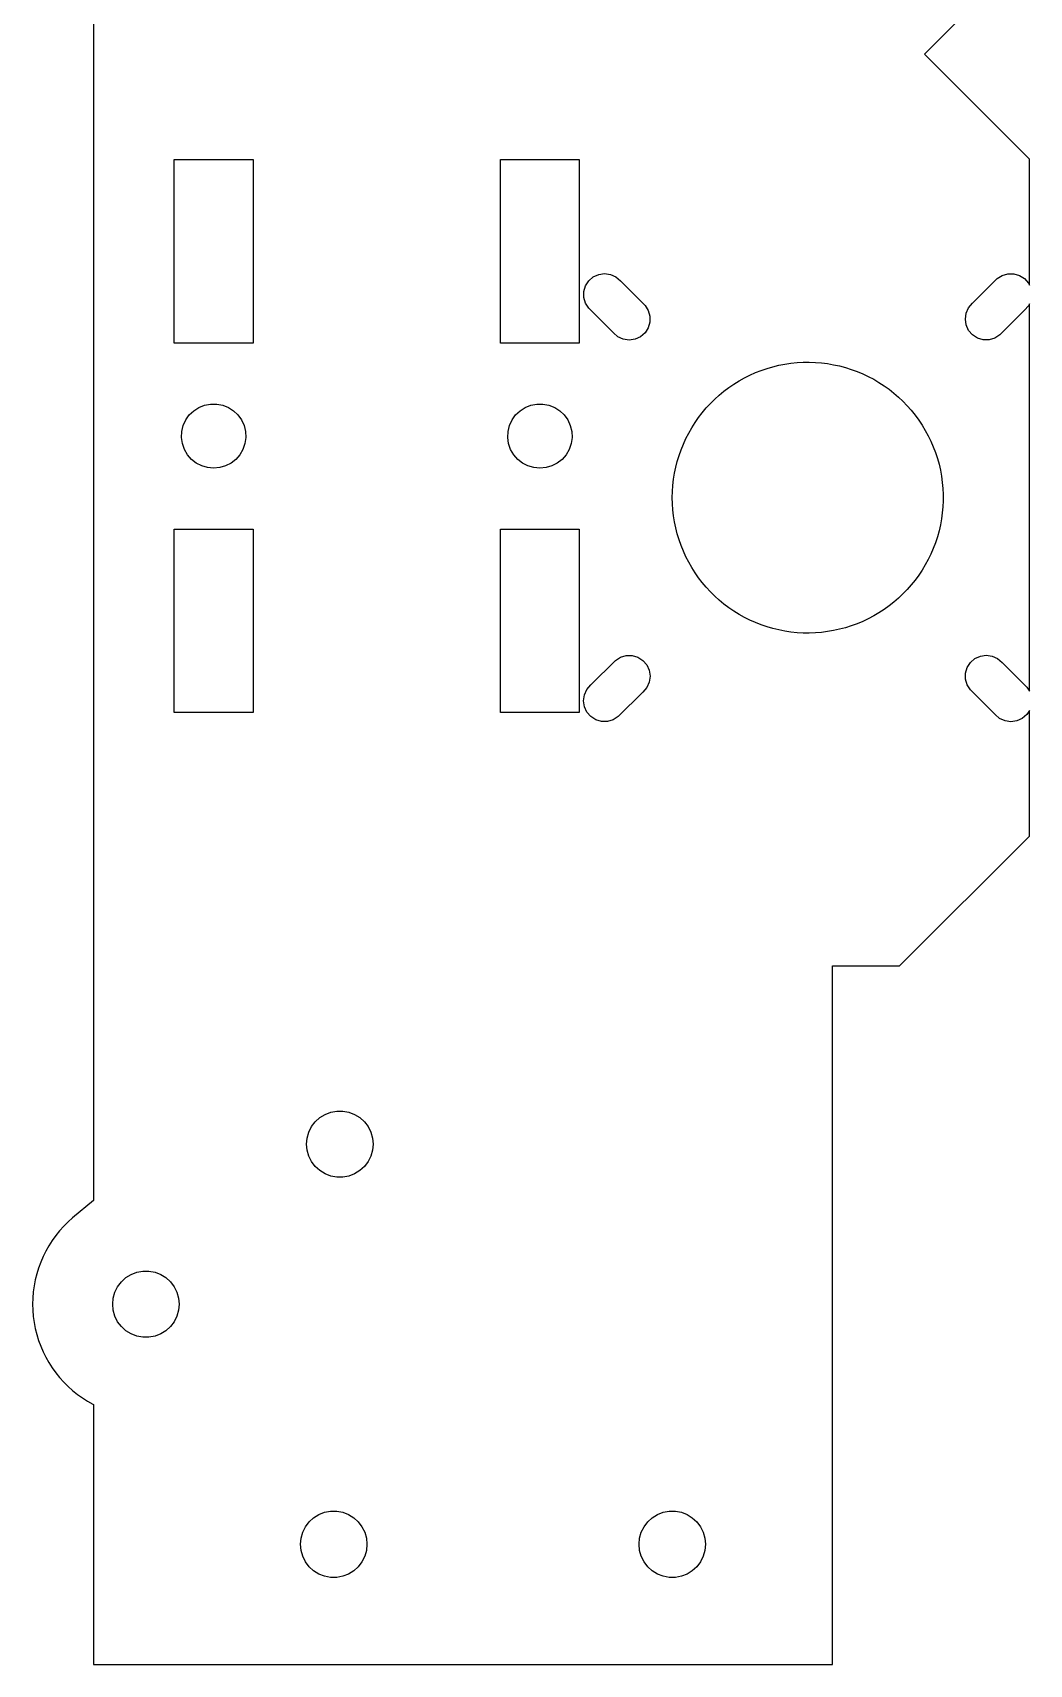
# Model space of a CAD drawing. Extents: x 420 to 604, y 37 to 527.
# Drawn here: x 420.3 to 501.3, y 37.8 to 170.3 of the extents above; entities that cross this region are included whole.
import ezdxf

# ---------------------------------------------------------------- set-up
doc = ezdxf.new("R2010")
doc.units = 0
doc.layers.get('0').update_dxf_attribs({"linetype": 'CONTINUOUS'})

msp = doc.modelspace()

# ---------------------------------------------------------------- linework, layer by layer
at = {"color": 5}
for p, q in [((425.265727, 489.659663), (425.265727, 75.499663)), ((492.738927, 168.596663), (501.265727, 177.123663)), ((501.265727, 160.070663), (492.738927, 168.596663)), ((501.265727, 149.845663), (501.265727, 160.070663)), ((496.652427, 148.364663), (498.652427, 150.364663)), ((498.652427, 150.364663), (499.059527, 150.625663)), ((499.059527, 150.625663), (499.523827, 150.762663)), ((499.523827, 150.762663), (500.007627, 150.762663)), ((500.007627, 150.762663), (500.471927, 150.625663)), ((500.471927, 150.625663), (500.879027, 150.364663)), ((500.879027, 150.364663), (501.195827, 149.998663)), ((501.195827, 149.998663), (501.265727, 149.845663)), ((496.065727, 147.079663), (496.134627, 147.558663)), ((496.134627, 147.558663), (496.335627, 147.998663)), ((496.335627, 147.998663), (496.652427, 148.364663)), ((500.879027, 147.794663), (498.879027, 145.794663)), ((501.195827, 148.160663), (500.879027, 147.794663)), ((501.265727, 148.313663), (501.195827, 148.160663)), ((501.265727, 116.857663), (501.265727, 148.313663)), ((496.134627, 146.600663), (496.065727, 147.079663)), ((496.335627, 146.160663), (496.134627, 146.600663)), ((496.652427, 145.794663), (496.335627, 146.160663)), ((497.059527, 145.533663), (496.652427, 145.794663)), ((498.879027, 145.794663), (498.471927, 145.533663)), ((497.523827, 145.396663), (497.059527, 145.533663)), ((498.007627, 145.396663), (497.523827, 145.396663)), ((498.471927, 145.533663), (498.007627, 145.396663)), ((496.480927, 119.192663), (496.846627, 119.509663)), ((496.846627, 119.509663), (497.286727, 119.710663)), ((497.286727, 119.710663), (497.765727, 119.779663)), ((497.765727, 119.779663), (498.244627, 119.710663)), ((498.244627, 119.710663), (498.684827, 119.509663)), ((498.684827, 119.509663), (499.050527, 119.192663)), ((496.083027, 118.321663), (496.219327, 118.785663)), ((496.083027, 117.837663), (496.083027, 118.321663)), ((496.219327, 118.785663), (496.480927, 119.192663)), ((499.050527, 119.192663), (501.050527, 117.192663)), ((496.219327, 117.373663), (496.083027, 117.837663)), ((496.480927, 116.966663), (496.219327, 117.373663)), ((498.480927, 114.966663), (496.480927, 116.966663)), ((501.050527, 117.192663), (501.265727, 116.857663)), ((501.265727, 115.301663), (501.050527, 114.966663)), ((501.265727, 105.088663), (501.265727, 115.301663)), ((498.846627, 114.649663), (498.480927, 114.966663)), ((499.286827, 114.448663), (498.846627, 114.649663)), ((499.765727, 114.379663), (499.286827, 114.448663)), ((500.244627, 114.448663), (499.765727, 114.379663)), ((500.684827, 114.649663), (500.244627, 114.448663)), ((501.050527, 114.966663), (500.684827, 114.649663)), ((490.721527, 94.544663), (501.265727, 105.088663)), ((485.265727, 37.829663), (485.265727, 94.544663)), ((485.265727, 94.544663), (490.721527, 94.544663)), ((425.265727, 75.499663), (423.559827, 74.091663)), ((422.503827, 73.035663), (422.191627, 72.647663)), ((422.836527, 73.406663), (422.503827, 73.035663)), ((423.188927, 73.758663), (422.836527, 73.406663)), ((423.559827, 74.091663), (423.188927, 73.758663)), ((421.632627, 71.822663), (421.387427, 71.388663)), ((421.901027, 72.242663), (421.632627, 71.822663)), ((422.191627, 72.647663), (421.901027, 72.242663)), ((420.969127, 70.484663), (420.797327, 70.017663)), ((421.166027, 70.942663), (420.969127, 70.484663)), ((421.387427, 71.388663), (421.166027, 70.942663)), ((420.530827, 69.057663), (420.436927, 68.567663)), ((420.651027, 69.540663), (420.530827, 69.057663)), ((420.797327, 70.017663), (420.651027, 69.540663)), ((420.369627, 68.074663), (420.329227, 67.577663)), ((420.436927, 68.567663), (420.369627, 68.074663)), ((420.329227, 67.577663), (420.315727, 67.079663)), ((420.315727, 67.079663), (420.329227, 66.581663)), ((420.329227, 66.581663), (420.369627, 66.084663)), ((420.369627, 66.084663), (420.436927, 65.591663)), ((420.436927, 65.591663), (420.530827, 65.101663)), ((420.530827, 65.101663), (420.651027, 64.618663)), ((420.651027, 64.618663), (420.797327, 64.141663)), ((420.797327, 64.141663), (420.969127, 63.674663)), ((420.969127, 63.674663), (421.166027, 63.216663)), ((421.166027, 63.216663), (421.387427, 62.770663)), ((421.387427, 62.770663), (421.632627, 62.336663)), ((421.632627, 62.336663), (421.901027, 61.916663)), ((421.901027, 61.916663), (422.191627, 61.511663)), ((422.191627, 61.511663), (422.503827, 61.123663)), ((422.503827, 61.123663), (422.836527, 60.752663)), ((422.836527, 60.752663), (423.188927, 60.400663)), ((423.188927, 60.400663), (423.559827, 60.067663)), ((423.559827, 60.067663), (423.948127, 59.755663)), ((423.948127, 59.755663), (424.352827, 59.464663)), ((424.352827, 59.464663), (424.772627, 59.196663)), ((424.772627, 59.196663), (425.206367, 58.951663)), ((425.206367, 58.951663), (425.265727, 58.921663)), ((425.265727, 58.921663), (425.265727, 37.829663)), ((425.265727, 37.829663), (485.265727, 37.829663))]:
    msp.add_line(p, q, dxfattribs=at)
at = {"color": 0}
for p, q in [((431.815727, 145.129663), (431.815727, 160.029663)), ((431.815727, 160.029663), (438.215727, 160.029663)), ((438.215727, 160.029663), (438.215727, 145.129663)), ((458.315727, 145.129663), (458.315727, 160.029663)), ((458.315727, 160.029663), (464.715727, 160.029663)), ((464.715727, 160.029663), (464.715727, 145.129663)), ((465.083027, 149.321663), (465.219327, 149.785663)), ((465.219327, 149.785663), (465.480927, 150.192663)), ((465.480927, 150.192663), (465.846627, 150.509663)), ((465.846627, 150.509663), (466.286727, 150.710663)), ((466.286727, 150.710663), (466.765727, 150.779663)), ((466.765727, 150.779663), (467.244627, 150.710663)), ((467.244627, 150.710663), (467.684827, 150.509663)), ((467.684827, 150.509663), (468.050527, 150.192663)), ((468.050527, 150.192663), (470.050527, 148.192663)), ((465.083027, 148.837663), (465.083027, 149.321663)), ((465.219327, 148.373663), (465.083027, 148.837663)), ((465.480927, 147.966663), (465.219327, 148.373663)), ((467.480927, 145.966663), (465.480927, 147.966663)), ((470.050527, 148.192663), (470.312127, 147.785663)), ((470.312127, 147.785663), (470.448427, 147.321663)), ((470.448427, 147.321663), (470.448427, 146.837663)), ((467.846627, 145.649663), (467.480927, 145.966663)), ((470.050527, 145.966663), (469.684827, 145.649663)), ((470.312127, 146.373663), (470.050527, 145.966663)), ((470.448427, 146.837663), (470.312127, 146.373663)), ((438.215727, 145.129663), (431.815727, 145.129663)), ((464.715727, 145.129663), (458.315727, 145.129663)), ((468.286727, 145.448663), (467.846627, 145.649663)), ((468.765727, 145.379663), (468.286727, 145.448663)), ((469.244627, 145.448663), (468.765727, 145.379663)), ((469.684827, 145.649663), (469.244627, 145.448663)), ((479.961227, 143.071663), (480.438727, 143.210663)), ((480.438727, 143.210663), (480.921927, 143.326663)), ((480.921927, 143.326663), (481.410027, 143.421663)), ((481.410027, 143.421663), (481.901827, 143.494663)), ((481.901827, 143.494663), (482.396527, 143.545663)), ((482.396527, 143.545663), (482.892827, 143.573663)), ((482.892827, 143.573663), (483.390027, 143.578663)), ((483.390027, 143.578663), (483.886927, 143.561663)), ((483.886927, 143.561663), (484.382527, 143.522663)), ((484.382527, 143.522663), (484.875927, 143.461663)), ((484.875927, 143.461663), (485.366027, 143.377663)), ((485.366027, 143.377663), (485.851727, 143.271663)), ((485.851727, 143.271663), (486.332227, 143.143663)), ((486.332227, 143.143663), (486.806427, 142.994663)), ((476.860527, 141.522663), (477.271227, 141.802663)), ((477.271227, 141.802663), (477.694127, 142.064663)), ((477.694127, 142.064663), (478.128427, 142.306663)), ((478.128427, 142.306663), (478.573127, 142.528663)), ((478.573127, 142.528663), (479.027527, 142.730663)), ((479.027527, 142.730663), (479.490527, 142.911663)), ((479.490527, 142.911663), (479.961227, 143.071663)), ((486.806427, 142.994663), (487.273427, 142.823663)), ((487.273427, 142.823663), (487.732227, 142.631663)), ((487.732227, 142.631663), (488.181927, 142.419663)), ((488.181927, 142.419663), (488.621527, 142.187663)), ((488.621527, 142.187663), (489.050227, 141.935663)), ((489.050227, 141.935663), (489.467127, 141.664663)), ((475.356827, 140.224663), (475.710327, 140.574663)), ((475.710327, 140.574663), (476.079327, 140.907663)), ((476.079327, 140.907663), (476.463027, 141.223663)), ((476.463027, 141.223663), (476.860527, 141.522663)), ((489.467127, 141.664663), (489.871327, 141.375663)), ((489.871327, 141.375663), (490.262027, 141.067663)), ((490.262027, 141.067663), (490.638427, 140.742663)), ((490.638427, 140.742663), (490.999827, 140.401663)), ((432.752807, 138.886663), (433.040967, 139.290663)), ((433.040967, 139.290663), (433.400497, 139.633663)), ((433.400497, 139.633663), (433.818387, 139.902663)), ((433.818387, 139.902663), (434.279567, 140.086663)), ((434.279567, 140.086663), (434.76736, 140.180663)), ((434.76736, 140.180663), (435.264094, 140.180663)), ((435.264094, 140.180663), (435.751887, 140.086663)), ((435.751887, 140.086663), (436.213067, 139.902663)), ((436.213067, 139.902663), (436.630957, 139.633663)), ((436.630957, 139.633663), (436.990487, 139.290663)), ((436.990487, 139.290663), (437.278647, 138.886663)), ((459.252827, 138.886663), (459.540927, 139.290663)), ((459.540927, 139.290663), (459.900527, 139.633663)), ((459.900527, 139.633663), (460.318327, 139.902663)), ((460.318327, 139.902663), (460.779527, 140.086663)), ((460.779527, 140.086663), (461.267327, 140.180663)), ((461.267327, 140.180663), (461.764127, 140.180663)), ((461.764127, 140.180663), (462.251927, 140.086663)), ((462.251927, 140.086663), (462.713027, 139.902663)), ((462.713027, 139.902663), (463.130927, 139.633663)), ((463.130927, 139.633663), (463.490527, 139.290663)), ((463.490527, 139.290663), (463.778627, 138.886663)), ((474.395827, 139.085663), (474.698927, 139.479663)), ((474.698927, 139.479663), (475.019427, 139.859663)), ((475.019427, 139.859663), (475.356827, 140.224663)), ((490.999827, 140.401663), (491.345427, 140.044663)), ((491.345427, 140.044663), (491.674427, 139.671663)), ((491.674427, 139.671663), (491.986327, 139.284663)), ((491.986327, 139.284663), (492.280327, 138.883663)), ((432.405697, 137.455663), (432.429327, 137.951663)), ((432.429327, 137.951663), (432.546447, 138.434663)), ((432.546447, 138.434663), (432.752807, 138.886663)), ((437.278647, 138.886663), (437.485007, 138.434663)), ((437.485007, 138.434663), (437.602127, 137.951663)), ((437.602127, 137.951663), (437.625757, 137.455663)), ((458.905727, 137.455663), (458.929327, 137.951663)), ((458.929327, 137.951663), (459.046427, 138.434663)), ((459.046427, 138.434663), (459.252827, 138.886663)), ((463.778627, 138.886663), (463.985027, 138.434663)), ((463.985027, 138.434663), (464.102127, 137.951663)), ((464.102127, 137.951663), (464.125727, 137.455663)), ((473.370527, 137.384663), (473.597727, 137.826663)), ((473.597727, 137.826663), (473.844727, 138.257663)), ((473.844727, 138.257663), (474.110927, 138.677663)), ((474.110927, 138.677663), (474.395827, 139.085663)), ((492.280327, 138.883663), (492.556027, 138.469663)), ((492.556027, 138.469663), (492.812627, 138.043663)), ((492.812627, 138.043663), (493.049827, 137.606663)), ((432.476387, 136.963663), (432.405697, 137.455663)), ((432.638867, 136.494663), (432.476387, 136.963663)), ((432.887247, 136.063663), (432.638867, 136.494663)), ((437.392587, 136.494663), (437.144207, 136.063663)), ((437.555067, 136.963663), (437.392587, 136.494663)), ((437.625757, 137.455663), (437.555067, 136.963663)), ((458.976327, 136.963663), (458.905727, 137.455663)), ((459.138827, 136.494663), (458.976327, 136.963663)), ((459.387227, 136.063663), (459.138827, 136.494663)), ((463.892627, 136.494663), (463.644227, 136.063663)), ((464.055027, 136.963663), (463.892627, 136.494663)), ((464.125727, 137.455663), (464.055027, 136.963663)), ((472.977127, 136.471663), (473.163527, 136.932663)), ((473.163527, 136.932663), (473.370527, 137.384663)), ((493.049827, 137.606663), (493.267027, 137.159663)), ((493.267027, 137.159663), (493.463727, 136.702663)), ((493.463727, 136.702663), (493.639627, 136.237663)), ((433.212567, 135.688663), (432.887247, 136.063663)), ((433.603037, 135.381663), (433.212567, 135.688663)), ((434.044581, 135.153663), (433.603037, 135.381663)), ((436.428417, 135.381663), (435.986873, 135.153663)), ((436.818887, 135.688663), (436.428417, 135.381663)), ((437.144207, 136.063663), (436.818887, 135.688663)), ((459.712527, 135.688663), (459.387227, 136.063663)), ((460.103027, 135.381663), (459.712527, 135.688663)), ((460.544527, 135.153663), (460.103027, 135.381663)), ((462.928427, 135.381663), (462.486827, 135.153663)), ((463.318927, 135.688663), (462.928427, 135.381663)), ((463.644227, 136.063663), (463.318927, 135.688663)), ((472.545527, 135.044663), (472.667827, 135.526663)), ((472.667827, 135.526663), (472.811827, 136.002663)), ((472.811827, 136.002663), (472.977127, 136.471663)), ((493.639627, 136.237663), (493.794327, 135.765663)), ((493.794327, 135.765663), (493.927527, 135.286663)), ((493.927527, 135.286663), (494.038927, 134.801663)), ((434.52122, 135.013663), (434.044581, 135.153663)), ((435.015727, 134.966663), (434.52122, 135.013663)), ((435.510234, 135.013663), (435.015727, 134.966663)), ((435.986873, 135.153663), (435.510234, 135.013663)), ((461.021227, 135.013663), (460.544527, 135.153663)), ((461.515727, 134.966663), (461.021227, 135.013663)), ((462.010227, 135.013663), (461.515727, 134.966663)), ((462.486827, 135.153663), (462.010227, 135.013663)), ((472.310627, 133.572663), (472.366727, 134.066663)), ((472.366727, 134.066663), (472.445027, 134.557663)), ((472.445027, 134.557663), (472.545527, 135.044663)), ((494.038927, 134.801663), (494.128327, 134.312663)), ((494.128327, 134.312663), (494.195527, 133.819663)), ((472.265727, 132.579663), (472.276927, 133.076663)), ((472.276927, 132.082663), (472.265727, 132.579663)), ((472.276927, 133.076663), (472.310627, 133.572663)), ((494.195527, 133.819663), (494.240427, 133.324663)), ((494.240427, 133.324663), (494.262927, 132.828663)), ((494.262927, 132.828663), (494.262927, 132.330663)), ((472.310627, 131.586663), (472.276927, 132.082663)), ((472.366727, 131.092663), (472.310627, 131.586663)), ((494.195527, 131.339663), (494.128327, 130.846663)), ((494.240427, 131.834663), (494.195527, 131.339663)), ((494.262927, 132.330663), (494.240427, 131.834663)), ((431.815727, 115.129663), (431.815727, 130.029663)), ((431.815727, 130.029663), (438.215727, 130.029663)), ((438.215727, 130.029663), (438.215727, 115.129663)), ((458.315727, 115.129663), (458.315727, 130.029663)), ((458.315727, 130.029663), (464.715727, 130.029663)), ((464.715727, 130.029663), (464.715727, 115.129663)), ((472.445027, 130.601663), (472.366727, 131.092663)), ((472.545527, 130.114663), (472.445027, 130.601663)), ((472.667827, 129.632663), (472.545527, 130.114663)), ((493.927527, 129.872663), (493.794327, 129.393663)), ((494.038927, 130.357663), (493.927527, 129.872663)), ((494.128327, 130.846663), (494.038927, 130.357663)), ((472.811827, 129.156663), (472.667827, 129.632663)), ((472.977127, 128.687663), (472.811827, 129.156663)), ((473.163527, 128.226663), (472.977127, 128.687663)), ((493.639627, 128.921663), (493.463727, 128.456663)), ((493.794327, 129.393663), (493.639627, 128.921663)), ((473.370527, 127.774663), (473.163527, 128.226663)), ((473.597727, 127.332663), (473.370527, 127.774663)), ((473.844727, 126.901663), (473.597727, 127.332663)), ((493.049827, 127.552663), (492.812627, 127.115663)), ((493.267027, 127.999663), (493.049827, 127.552663)), ((493.463727, 128.456663), (493.267027, 127.999663)), ((474.110927, 126.481663), (473.844727, 126.901663)), ((474.395827, 126.073663), (474.110927, 126.481663)), ((474.698927, 125.679663), (474.395827, 126.073663)), ((492.280327, 126.275663), (491.986327, 125.874663)), ((492.556027, 126.689663), (492.280327, 126.275663)), ((492.812627, 127.115663), (492.556027, 126.689663)), ((475.019427, 125.299663), (474.698927, 125.679663)), ((475.356827, 124.934663), (475.019427, 125.299663)), ((475.710327, 124.584663), (475.356827, 124.934663)), ((476.079327, 124.251663), (475.710327, 124.584663)), ((490.999827, 124.757663), (490.638427, 124.416663)), ((491.345427, 125.114663), (490.999827, 124.757663)), ((491.674427, 125.487663), (491.345427, 125.114663)), ((491.986327, 125.874663), (491.674427, 125.487663)), ((476.463027, 123.935663), (476.079327, 124.251663)), ((476.860527, 123.636663), (476.463027, 123.935663)), ((477.271227, 123.356663), (476.860527, 123.636663)), ((477.694127, 123.094663), (477.271227, 123.356663)), ((489.467127, 123.494663), (489.050227, 123.223663)), ((489.871327, 123.783663), (489.467127, 123.494663)), ((490.262027, 124.091663), (489.871327, 123.783663)), ((490.638427, 124.416663), (490.262027, 124.091663)), ((478.128427, 122.852663), (477.694127, 123.094663)), ((478.573127, 122.630663), (478.128427, 122.852663)), ((479.027527, 122.428663), (478.573127, 122.630663)), ((479.490527, 122.247663), (479.027527, 122.428663)), ((479.961227, 122.087663), (479.490527, 122.247663)), ((480.438727, 121.948663), (479.961227, 122.087663)), ((480.921927, 121.832663), (480.438727, 121.948663)), ((486.332227, 122.015663), (485.851727, 121.887663)), ((486.806427, 122.164663), (486.332227, 122.015663)), ((487.273427, 122.335663), (486.806427, 122.164663)), ((487.732227, 122.527663), (487.273427, 122.335663)), ((488.181927, 122.739663), (487.732227, 122.527663)), ((488.621527, 122.971663), (488.181927, 122.739663)), ((489.050227, 123.223663), (488.621527, 122.971663)), ((481.410027, 121.737663), (480.921927, 121.832663)), ((481.901827, 121.664663), (481.410027, 121.737663)), ((482.396527, 121.613663), (481.901827, 121.664663)), ((482.892827, 121.585663), (482.396527, 121.613663)), ((483.390027, 121.580663), (482.892827, 121.585663)), ((483.886927, 121.597663), (483.390027, 121.580663)), ((484.382527, 121.636663), (483.886927, 121.597663)), ((484.875927, 121.697663), (484.382527, 121.636663)), ((485.366027, 121.781663), (484.875927, 121.697663)), ((485.851727, 121.887663), (485.366027, 121.781663)), ((465.652427, 117.364663), (467.652427, 119.364663)), ((467.652427, 119.364663), (468.059527, 119.625663)), ((468.059527, 119.625663), (468.523827, 119.762663)), ((468.523827, 119.762663), (469.007627, 119.762663)), ((469.007627, 119.762663), (469.471927, 119.625663)), ((469.471927, 119.625663), (469.879027, 119.364663)), ((469.879027, 119.364663), (470.195827, 118.998663)), ((470.195827, 118.998663), (470.396827, 118.558663)), ((470.396827, 118.558663), (470.465727, 118.079663)), ((470.465727, 118.079663), (470.396827, 117.600663)), ((465.134627, 116.558663), (465.335627, 116.998663)), ((465.335627, 116.998663), (465.652427, 117.364663)), ((469.879027, 116.794663), (467.879027, 114.794663)), ((470.195827, 117.160663), (469.879027, 116.794663)), ((470.396827, 117.600663), (470.195827, 117.160663)), ((465.065727, 116.079663), (465.134627, 116.558663)), ((465.134627, 115.600663), (465.065727, 116.079663)), ((465.335627, 115.160663), (465.134627, 115.600663)), ((438.215727, 115.129663), (431.815727, 115.129663)), ((464.715727, 115.129663), (458.315727, 115.129663)), ((465.652427, 114.794663), (465.335627, 115.160663)), ((466.059527, 114.533663), (465.652427, 114.794663)), ((466.523827, 114.396663), (466.059527, 114.533663)), ((467.007627, 114.396663), (466.523827, 114.396663)), ((467.471927, 114.533663), (467.007627, 114.396663)), ((467.879027, 114.794663), (467.471927, 114.533663)), ((443.270397, 81.898663), (443.638607, 82.234663)), ((443.638607, 82.234663), (444.062217, 82.496663)), ((444.062217, 82.496663), (444.526837, 82.676663)), ((444.526837, 82.676663), (445.016627, 82.767663)), ((445.016627, 82.767663), (445.514827, 82.767663)), ((445.514827, 82.767663), (446.004627, 82.676663)), ((446.004627, 82.676663), (446.469227, 82.496663)), ((446.469227, 82.496663), (446.892827, 82.234663)), ((446.892827, 82.234663), (447.261027, 81.898663)), ((442.611687, 80.575663), (442.748047, 81.054663)), ((442.748047, 81.054663), (442.970137, 81.500663)), ((442.970137, 81.500663), (443.270397, 81.898663)), ((447.261027, 81.898663), (447.561327, 81.500663)), ((447.561327, 81.500663), (447.783427, 81.054663)), ((447.783427, 81.054663), (447.919727, 80.575663)), ((442.565717, 80.079663), (442.611687, 80.575663)), ((442.611687, 79.583663), (442.565717, 80.079663)), ((442.748047, 79.104663), (442.611687, 79.583663)), ((447.919727, 79.583663), (447.783427, 79.104663)), ((447.919727, 80.575663), (447.965727, 80.079663)), ((447.965727, 80.079663), (447.919727, 79.583663)), ((442.970137, 78.658663), (442.748047, 79.104663)), ((443.270397, 78.260663), (442.970137, 78.658663)), ((443.638607, 77.924663), (443.270397, 78.260663)), ((447.261027, 78.260663), (446.892827, 77.924663)), ((447.561327, 78.658663), (447.261027, 78.260663)), ((447.783427, 79.104663), (447.561327, 78.658663)), ((444.062217, 77.662663), (443.638607, 77.924663)), ((444.526837, 77.482663), (444.062217, 77.662663)), ((445.016627, 77.391663), (444.526837, 77.482663)), ((445.514827, 77.391663), (445.016627, 77.391663)), ((446.004627, 77.482663), (445.514827, 77.391663)), ((446.469227, 77.662663), (446.004627, 77.482663)), ((446.892827, 77.924663), (446.469227, 77.662663)), ((427.520407, 68.898663), (427.888617, 69.234663)), ((427.888617, 69.234663), (428.312237, 69.496663)), ((428.312237, 69.496663), (428.776847, 69.676663)), ((428.776847, 69.676663), (429.266617, 69.767663)), ((429.266617, 69.767663), (429.764857, 69.767663)), ((429.764857, 69.767663), (430.254617, 69.676663)), ((430.254617, 69.676663), (430.719237, 69.496663)), ((430.719237, 69.496663), (431.142847, 69.234663)), ((431.142847, 69.234663), (431.511057, 68.898663)), ((426.861707, 67.575663), (426.998057, 68.054663)), ((426.998057, 68.054663), (427.220147, 68.500663)), ((427.220147, 68.500663), (427.520407, 68.898663)), ((431.511057, 68.898663), (431.811317, 68.500663)), ((431.811317, 68.500663), (432.033407, 68.054663)), ((432.033407, 68.054663), (432.169767, 67.575663)), ((426.815727, 67.079663), (426.861707, 67.575663)), ((426.861707, 66.583663), (426.815727, 67.079663)), ((426.998057, 66.104663), (426.861707, 66.583663)), ((432.169767, 66.583663), (432.033407, 66.104663)), ((432.169767, 67.575663), (432.215737, 67.079663)), ((432.215737, 67.079663), (432.169767, 66.583663)), ((427.220147, 65.658663), (426.998057, 66.104663)), ((427.520407, 65.260663), (427.220147, 65.658663)), ((427.888617, 64.924663), (427.520407, 65.260663)), ((431.511057, 65.260663), (431.142847, 64.924663)), ((431.811317, 65.658663), (431.511057, 65.260663)), ((432.033407, 66.104663), (431.811317, 65.658663)), ((428.312237, 64.662663), (427.888617, 64.924663)), ((428.776847, 64.482663), (428.312237, 64.662663)), ((429.266617, 64.391663), (428.776847, 64.482663)), ((429.764857, 64.391663), (429.266617, 64.391663)), ((430.254617, 64.482663), (429.764857, 64.391663)), ((430.719237, 64.662663), (430.254617, 64.482663)), ((431.142847, 64.924663), (430.719237, 64.662663)), ((442.470137, 49.000663), (442.770397, 49.398663)), ((442.770397, 49.398663), (443.138607, 49.734663)), ((443.138607, 49.734663), (443.562217, 49.996663)), ((443.562217, 49.996663), (444.026837, 50.176663)), ((444.026837, 50.176663), (444.516597, 50.267663)), ((444.516597, 50.267663), (445.014837, 50.267663)), ((445.014837, 50.267663), (445.504627, 50.176663)), ((445.504627, 50.176663), (445.969227, 49.996663)), ((445.969227, 49.996663), (446.392827, 49.734663)), ((446.392827, 49.734663), (446.761027, 49.398663)), ((446.761027, 49.398663), (447.061327, 49.000663)), ((469.970127, 49.000663), (470.270427, 49.398663)), ((470.270427, 49.398663), (470.638627, 49.734663)), ((470.638627, 49.734663), (471.062227, 49.996663)), ((471.062227, 49.996663), (471.526827, 50.176663)), ((471.526827, 50.176663), (472.016627, 50.267663)), ((472.016627, 50.267663), (472.514827, 50.267663)), ((472.514827, 50.267663), (473.004627, 50.176663)), ((473.004627, 50.176663), (473.469227, 49.996663)), ((473.469227, 49.996663), (473.892827, 49.734663)), ((473.892827, 49.734663), (474.261027, 49.398663)), ((474.261027, 49.398663), (474.561327, 49.000663)), ((442.065717, 47.579663), (442.111687, 48.075663)), ((442.111687, 48.075663), (442.248047, 48.554663)), ((442.248047, 48.554663), (442.470137, 49.000663)), ((447.061327, 49.000663), (447.283427, 48.554663)), ((447.283427, 48.554663), (447.419727, 48.075663)), ((447.419727, 48.075663), (447.465727, 47.579663)), ((469.565727, 47.579663), (469.611727, 48.075663)), ((469.611727, 48.075663), (469.748027, 48.554663)), ((469.748027, 48.554663), (469.970127, 49.000663)), ((474.561327, 49.000663), (474.783427, 48.554663)), ((474.783427, 48.554663), (474.919727, 48.075663)), ((474.919727, 48.075663), (474.965727, 47.579663)), ((442.111687, 47.083663), (442.065717, 47.579663)), ((442.248047, 46.604663), (442.111687, 47.083663)), ((442.470137, 46.158663), (442.248047, 46.604663)), ((447.283427, 46.604663), (447.061327, 46.158663)), ((447.419727, 47.083663), (447.283427, 46.604663)), ((447.465727, 47.579663), (447.419727, 47.083663)), ((469.611727, 47.083663), (469.565727, 47.579663)), ((469.748027, 46.604663), (469.611727, 47.083663)), ((469.970127, 46.158663), (469.748027, 46.604663)), ((474.783427, 46.604663), (474.561327, 46.158663)), ((474.919727, 47.083663), (474.783427, 46.604663)), ((474.965727, 47.579663), (474.919727, 47.083663)), ((442.770397, 45.760663), (442.470137, 46.158663)), ((443.138607, 45.424663), (442.770397, 45.760663)), ((443.562217, 45.162663), (443.138607, 45.424663)), ((444.026837, 44.982663), (443.562217, 45.162663)), ((445.969227, 45.162663), (445.504627, 44.982663)), ((446.392827, 45.424663), (445.969227, 45.162663)), ((446.761027, 45.760663), (446.392827, 45.424663)), ((447.061327, 46.158663), (446.761027, 45.760663)), ((470.270427, 45.760663), (469.970127, 46.158663)), ((470.638627, 45.424663), (470.270427, 45.760663)), ((471.062227, 45.162663), (470.638627, 45.424663)), ((471.526827, 44.982663), (471.062227, 45.162663)), ((473.469227, 45.162663), (473.004627, 44.982663)), ((473.892827, 45.424663), (473.469227, 45.162663)), ((474.261027, 45.760663), (473.892827, 45.424663)), ((474.561327, 46.158663), (474.261027, 45.760663)), ((444.516597, 44.891663), (444.026837, 44.982663)), ((445.014837, 44.891663), (444.516597, 44.891663)), ((445.504627, 44.982663), (445.014837, 44.891663)), ((472.016627, 44.891663), (471.526827, 44.982663)), ((472.514827, 44.891663), (472.016627, 44.891663)), ((473.004627, 44.982663), (472.514827, 44.891663))]:
    msp.add_line(p, q, dxfattribs=at)

doc.saveas('drawing.dxf')
